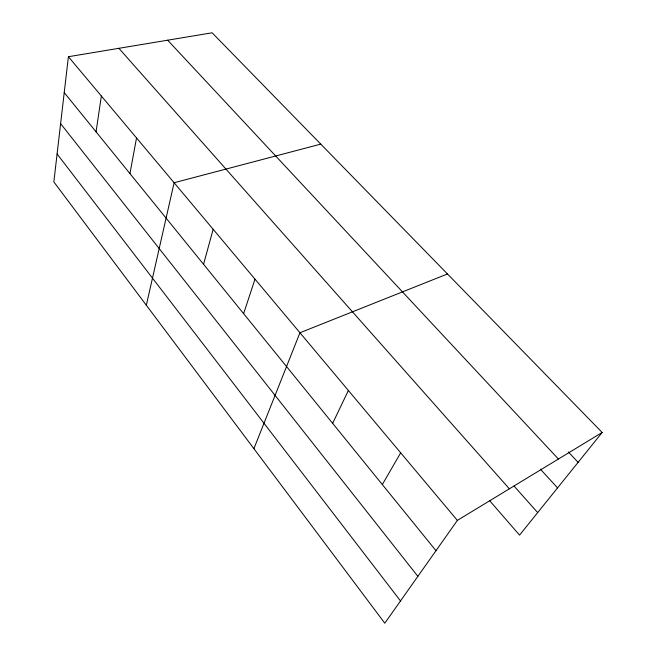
<?xml version="1.0" encoding="UTF-8"?>
<svg xmlns="http://www.w3.org/2000/svg" width="656" height="656" viewBox="0 0 656 656"><rect width="100%" height="100%" fill="white"/><g stroke="black" fill="none" stroke-linecap="round" stroke-linejoin="round"><path stroke-width="0.98" d="M68.396 56.719L53.841 181.909L384.785 623.2L457.371 520.397L602.159 432.46L212.126 32.8L68.396 56.719L457.371 520.397M96.055 131.823L101.368 96.022M129.945 173.578L136.53 137.932M146.329 305.237L174.119 182.737L320.768 144.123M203.557 264.278L213.159 229.28M243.614 313.634L255.004 279.161M253.905 448.679L299.956 332.748L447.482 273.962M332.649 423.35L348.377 390.468M382.325 484.554L400.685 452.82M602.159 432.46L519.552 535.124L489.499 500.503M568.317 451.951L578.116 462.341M167.665 40.196L558.412 459.028M540.355 469.13L557.551 487.9M514.001 486.014L537.674 512.598M118.892 48.314L509.359 488.818M64.222 92.603L435.994 550.679M60.614 123.648L417.872 576.337M57.088 153.971L400.504 600.937"/></g></svg>
